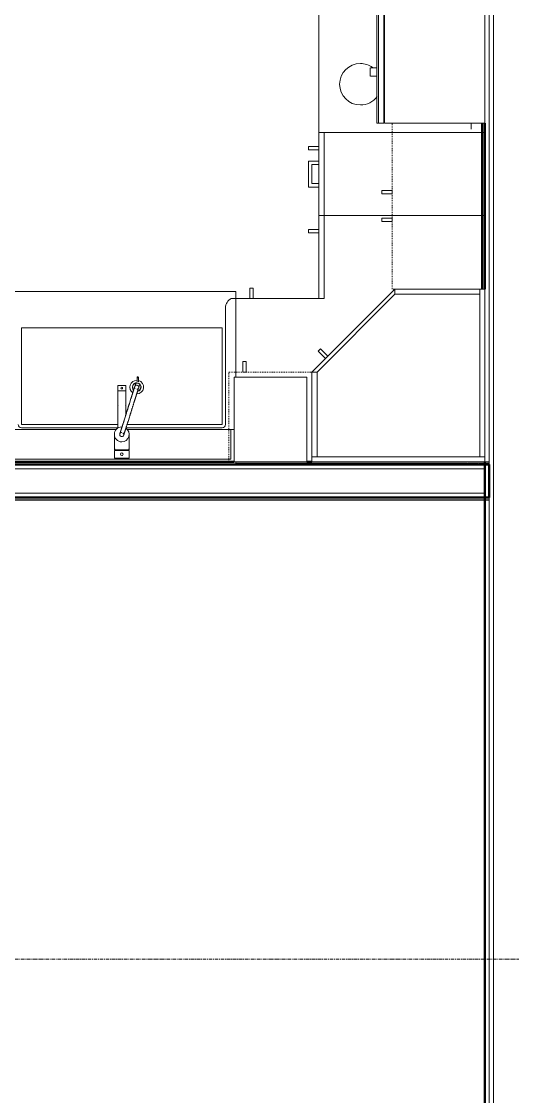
# Model space of a CAD drawing. Header units: inches. Extents: x -4235 to -464, y 9767 to 12344.
# Drawn here: x -3006.8 to -2935.8, y 11827.3 to 11982.8 of the extents above; entities that cross this region are included whole.
import ezdxf

# ---------------------------------------------------------------- set-up
doc = ezdxf.new("R2010")
doc.units = ezdxf.units.IN
doc.header["$MEASUREMENT"] = 0
doc.linetypes.add('Dash', pattern=[0.25, 0.125, -0.125])
doc.linetypes.add('Grid Line 1_2_', pattern=[0.875, 0.5, -0.125, 0.125, -0.125])
for name, color, linetype, lineweight in [('0-1', 7, 'Continuous', 5), ('0-2', 254, 'Continuous', 9), ('A-WALL-1', 250, 'Continuous', 50), ('A-WALL-2', 50, 'Continuous', 13), ('A-WALL-3', 10, 'Continuous', 9), ('A-WALL-4', 254, 'Continuous', 9), ('A-WALL-5', 7, 'Continuous', 9), ('A-WALL-6', 113, 'Continuous', 9), ('I-WALL-1', 250, 'Continuous', 50), ('I-WALL-2', 10, 'Continuous', 9), ('I-WALL-3', 254, 'Continuous', 9), ('P-SANR-FIXT-1', 7, 'Continuous', 9), ('P-SANR-FIXT-3', 254, 'Continuous', 9), ('Q-CASE', 31, 'Continuous', 9), ('Q-CASE-1', 10, 'Continuous', 9), ('Q-CASE-2', 254, 'Continuous', 9), ('Q-CASE-3', 7, 'Continuous', 9), ('Q-CASE-4', 7, 'Dash', 9), ('Q-SPCQ-1', 7, 'Continuous', 9), ('S-GRID-1', 1, 'Grid Line 1_2_', 9)]:
    doc.layers.add(name, color=color, linetype=linetype, lineweight=lineweight)

# ---------------------------------------------------------------- blocks, each defined once
blk = doc.blocks.new('Basic Wall _ INT - W4BØF - _5_8 GYP - 2X4 WOOD_BATT_ - 5_8 GYP_ - ___-3183727-BACKGROUND - 2ND FLOOR')
at = {"layer": 'A-WALL-3'}
for p, q in [((-3092, 11914), (-3092, 11913.98)), ((-3063.23, 11914), (-3067.98, 11914)), ((-2939.15, 11914), (-2939.77, 11914)), ((-2939.15, 11914), (-2939.15, 11913.96)), ((-2939.15, 11913.98), (-2939.15, 11914)), ((-2939.15, 11913.96), (-2939.15, 11913.94)), ((-3092, 11913.9), (-3092, 11913.94)), ((-3092, 11913.89), (-3092, 11913.9)), ((-3092, 11913.88), (-3092, 11913.89)), ((-3092, 11913.86), (-3092, 11913.88)), ((-3092, 11913.86), (-3092, 11913.8)), ((-3092, 11913.59), (-3092, 11913.86)), ((-3092, 11913.79), (-3092, 11913.65)), ((-3092, 11913.65), (-3092, 11913.59)), ((-3091.77, 11913.65), (-3091.7, 11913.65)), ((-3091.67, 11913.65), (-3091.59, 11913.65)), ((-3068.39, 11913.65), (-3068.27, 11913.65)), ((-3068.27, 11913.65), (-3068.18, 11913.65)), ((-3068.18, 11913.65), (-3068.12, 11913.65)), ((-3067.95, 11913.65), (-3063.85, 11913.65)), ((-3063.83, 11913.65), (-3063.23, 11913.65)), ((-3063.08, 11913.65), (-3063.03, 11913.65)), ((-3063.02, 11913.65), (-3062.93, 11913.65)), ((-3062.93, 11913.65), (-3062.82, 11913.65)), ((-2939.77, 11913.65), (-2939.15, 11913.65)), ((-2939.15, 11913.94), (-2939.15, 11913.92)), ((-2939.15, 11913.92), (-2939.15, 11913.88)), ((-2939.15, 11913.88), (-2939.15, 11913.86)), ((-2939.15, 11913.86), (-2939.15, 11913.8)), ((-2939.15, 11913.8), (-2939.15, 11913.86)), ((-2939.15, 11913.8), (-2939.15, 11913.71)), ((-2939.15, 11913.65), (-2939.15, 11913.79)), ((-2939.15, 11913.71), (-2939.15, 11913.59)), ((-2939.15, 11913.59), (-2939.15, 11913.65))]:
    blk.add_line(p, q, dxfattribs=at)
at = {"layer": 'A-WALL-4'}
for p, q in [((-3092, 11913.96), (-3092, 11914)), ((-3067.98, 11914), (-3092, 11914)), ((-3092, 11913.94), (-3092, 11913.96)), ((-2939.77, 11914), (-3063.23, 11914)), ((-3091.77, 11913.59), (-3091.7, 11913.59)), ((-3091.67, 11913.59), (-3091.59, 11913.59)), ((-3091.59, 11913.65), (-3068.39, 11913.65)), ((-3068.39, 11913.59), (-3068.27, 11913.59)), ((-3068.27, 11913.59), (-3068.18, 11913.59)), ((-3068.18, 11913.59), (-3068.12, 11913.59)), ((-3067.97, 11913.88), (-3063.85, 11913.88)), ((-3067.95, 11913.59), (-3063.85, 11913.59)), ((-3063.84, 11913.88), (-3063.23, 11913.88)), ((-3063.82, 11913.59), (-3063.23, 11913.59)), ((-3063.08, 11913.59), (-3063.03, 11913.59)), ((-3063.02, 11913.59), (-3062.94, 11913.59)), ((-3062.93, 11913.59), (-3062.82, 11913.59)), ((-3062.82, 11913.65), (-2939.77, 11913.65)), ((-2939.77, 11913.88), (-2939.15, 11913.88)), ((-2939.77, 11913.59), (-2939.15, 11913.59))]:
    blk.add_line(p, q, dxfattribs=at)
at = {"layer": 'A-WALL-5'}
for p, q in [((-3092, 11913.88), (-3067.97, 11913.88)), ((-3091.59, 11913.59), (-3068.39, 11913.59)), ((-3063.23, 11913.88), (-2939.77, 11913.88)), ((-3062.81, 11913.59), (-2939.77, 11913.59))]:
    blk.add_line(p, q, dxfattribs=at)
blk = doc.blocks.new('Basic Wall _ INT - W4BØF - _5_8 GYP - 2X4 WOOD_BATT_ - 5_8 GYP_ - ___-3183726-BACKGROUND - 2ND FLOOR')
at = {"layer": 'A-WALL-3'}
for p, q in [((-3092, 11919.04), (-3092, 11919.16)), ((-3092, 11919.16), (-3092, 11919.1)), ((-3092, 11919.1), (-3092, 11918.96)), ((-3092, 11918.95), (-3092, 11919.04)), ((-3092, 11918.88), (-3092, 11918.95)), ((-3092, 11918.95), (-3092, 11918.89)), ((-3092, 11918.81), (-3092, 11918.88)), ((-3092, 11918.77), (-3092, 11918.75)), ((-3091.84, 11919.1), (-3091.8, 11919.1)), ((-3091.78, 11919.1), (-3091.7, 11919.1)), ((-3091.68, 11919.1), (-3091.59, 11919.1)), ((-3057.25, 11919.1), (-3053.97, 11919.1)), ((-3056.17, 11918.88), (-3057.25, 11918.88)), ((-3033.02, 11918.75), (-3057.25, 11918.75)), ((-3033.02, 11918.88), (-3056.06, 11918.88)), ((-3053.91, 11919.1), (-3033.02, 11919.1)), ((-3009.02, 11919.1), (-3008.77, 11919.1)), ((-3008.77, 11918.88), (-3009.02, 11918.88)), ((-3008.77, 11918.75), (-3009.02, 11918.75)), ((-2975.77, 11918.75), (-3008.77, 11918.75)), ((-2975.77, 11919.1), (-2942.29, 11919.1)), ((-2940.67, 11918.88), (-2975.77, 11918.88)), ((-2939.77, 11918.75), (-2975.77, 11918.75)), ((-2942.2, 11919.1), (-2939.77, 11919.1)), ((-2939.77, 11918.88), (-2940.58, 11918.88)), ((-2939.77, 11919.1), (-2939.15, 11919.1)), ((-2939.15, 11918.75), (-2939.77, 11918.75)), ((-2939.15, 11919.1), (-2939.15, 11919.16)), ((-2939.15, 11919.16), (-2939.15, 11918.88)), ((-2939.15, 11918.96), (-2939.15, 11919.1)), ((-2939.15, 11918.89), (-2939.15, 11918.95)), ((-2939.15, 11918.88), (-2939.15, 11918.85)), ((-2939.15, 11918.85), (-2939.15, 11918.83)), ((-2939.15, 11918.83), (-2939.15, 11918.81)), ((-2939.15, 11918.81), (-2939.15, 11918.79)), ((-2939.15, 11918.79), (-2939.15, 11918.75)), ((-2939.15, 11918.75), (-2939.15, 11918.77))]:
    blk.add_line(p, q, dxfattribs=at)
at = {"layer": 'A-WALL-4'}
for p, q in [((-3092, 11918.79), (-3092, 11918.81)), ((-3092, 11918.75), (-3092, 11918.79)), ((-3057.25, 11918.75), (-3092, 11918.75)), ((-3091.84, 11919.16), (-3091.8, 11919.16)), ((-3091.78, 11919.16), (-3091.7, 11919.16)), ((-3091.68, 11919.16), (-3091.59, 11919.16)), ((-3091.59, 11919.1), (-3057.25, 11919.1)), ((-3057.25, 11919.16), (-3053.34, 11919.16)), ((-3053.32, 11919.16), (-3033.02, 11919.16)), ((-3009.02, 11919.16), (-3008.77, 11919.16)), ((-2965.52, 11919.16), (-2964.77, 11919.16)), ((-2939.77, 11919.16), (-2939.15, 11919.16)), ((-2939.15, 11918.88), (-2939.77, 11918.88))]:
    blk.add_line(p, q, dxfattribs=at)
at = {"layer": 'A-WALL-5'}
for p, q in [((-3057.25, 11918.88), (-3092, 11918.88)), ((-3091.59, 11919.16), (-3057.25, 11919.16))]:
    blk.add_line(p, q, dxfattribs=at)
blk = doc.blocks.new('Range - 24_ x 30_-V15-BACKGROUND - 2ND FLOOR')
at = {"layer": 'Q-SPCQ-1'}
blk.add_line((29.12, 22), (30, 22), dxfattribs=at)
for centre, radius, start, end in [((6.5, 6), 3.5, 81.0228, 98.9772), ((6.5, 6), 3.5, 136.4272, 180), ((6.5, 6), 3.5, 360, 43.6191), ((23.5, 6), 3, 360, 53.8773), ((23.5, 6), 3, 143.9133, 180), ((6.5, 6), 3.5, 180, 0), ((23.5, 6), 3, 180, 360)]:
    blk.add_arc(centre, radius, start, end, dxfattribs=at)
blk = doc.blocks.new('30quot_MicrowaveVent_11166 - 70cm miele oven-2322118-BACKGROUND - 2ND FLOOR')
at = {"layer": 'Q-CASE-3'}
for p, q in [((-14.2, -14.49), (-14.2, 0)), ((15.68, 0), (-14.2, 0)), ((15.68, 0), (15.68, -14.49)), ((15.68, -14.49), (-14.2, -14.49)), ((-14.2, -14.61), (15.68, -14.61)), ((-14.2, -15.39), (-14.2, -14.61)), ((-14.2, -15.6), (-14.2, -15.39)), ((-14.2, -15.39), (15.68, -15.39)), ((15.68, -14.61), (15.68, -15.39)), ((15.68, -15.39), (15.68, -15.6)), ((-14.2, -15.6), (15.68, -15.6)), ((7.69, -16.55), (7.69, -15.63)), ((7.69, -16.6), (8.88, -16.6)), ((8.88, -15.63), (8.88, -16.55))]:
    blk.add_line(p, q, dxfattribs=at)
blk = doc.blocks.new('Single Door 1 Drawer 211 - 211 Base Cabinet Single Door1 Drawer 12_-2709705-BACKGROUND - 2ND FLOOR')
at = {"layer": 'Q-CASE-1'}
for p, q in [((-1.27, 24), (-1.76, 24)), ((-11.26, 0.37), (-11.26, 0)), ((0.74, 0), (0.74, 0.37)), ((-11.26, 0), (0.74, 0))]:
    blk.add_line(p, q, dxfattribs=at)
at = {"layer": 'Q-CASE-2'}
for p, q in [((-11.26, 24), (0.74, 24)), ((-11.26, 23.25), (-11.26, 24)), ((-6.64, 24), (-7.14, 24)), ((-3.89, 24), (-3.39, 24)), ((-1.27, 24), (-1.76, 24)), ((0.74, 24), (0.74, 23.25)), ((0.74, 23.25), (-11.26, 23.25)), ((-11.26, 23.25), (-11.26, 0.37)), ((0.74, 0.37), (0.74, 23.25))]:
    blk.add_line(p, q, dxfattribs=at)
at = {"layer": 'Q-CASE-3'}
for p, q in [((-3.39, 25.5), (-7.14, 25.5)), ((-7.14, 25.5), (-7.14, 24)), ((-6.64, 24), (-6.64, 25)), ((-6.64, 25), (-3.89, 25)), ((-3.89, 25), (-3.89, 24)), ((-3.39, 24), (-3.39, 25.5)), ((-1.27, 25.5), (-1.76, 25.5)), ((-1.76, 25.5), (-1.76, 24)), ((-1.27, 24), (-1.27, 25.5))]:
    blk.add_line(p, q, dxfattribs=at)
blk = doc.blocks.new('Base Cabinet Corner 197 - Base Cabinet Corner 197-V162-BACKGROUND - 2ND FLOOR')
at = {"layer": 'Q-CASE-1'}
for p, q in [((-22.89, 36), (-23.26, 36)), ((-23.26, 36), (-23.26, 0)), ((10.73, 24), (10.24, 24)), ((12.74, 0), (12.74, 0.37)), ((-23.26, 0), (-22.89, 0)), ((-22.89, 0), (2.11, 0)), ((2.11, 0), (12.74, 0))]:
    blk.add_line(p, q, dxfattribs=at)
at = {"layer": 'Q-CASE-2'}
for p, q in [((0.74, 36), (-10.64, 36)), ((0.74, 23.25), (0.74, 36)), ((0.74, 24), (0.74, 36)), ((0.73, 33.51), (0.73, 34)), ((12.74, 24), (0.74, 24)), ((0.74, 23.25), (0.74, 24)), ((10.73, 24), (10.24, 24)), ((12.74, 0.37), (12.74, 24)), ((12.74, 23.25), (0.74, 23.25))]:
    blk.add_line(p, q, dxfattribs=at)
at = {"layer": 'Q-CASE-3'}
for p, q in [((2.23, 34), (0.74, 34)), ((0.74, 33.51), (2.23, 33.51)), ((2.23, 33.51), (2.23, 34)), ((10.73, 25.5), (10.24, 25.5)), ((10.24, 25.5), (10.24, 24)), ((10.73, 24), (10.73, 25.5))]:
    blk.add_line(p, q, dxfattribs=at)
blk = doc.blocks.new('Vanity Cabinet-Double Door - 33_-V19-BACKGROUND - 2ND FLOOR')
at = {"layer": 'Q-CASE-1'}
for p, q in [((-15.76, 0.38), (-15.76, 0)), ((-15.76, 0.38), (-15.76, 0)), ((17.24, 0), (17.24, 0.38)), ((17.24, 0), (17.24, 0.38)), ((-15.76, 0), (17.24, 0)), ((-15.76, 0), (17.24, 0)), ((-15.76, 0), (17.24, 0))]:
    blk.add_line(p, q, dxfattribs=at)
at = {"layer": 'Q-CASE-2'}
for p, q in [((-15.76, 5.06), (-15.76, 0.38)), ((-15.76, 5.06), (-15.76, 0.38)), ((-15.01, 5.06), (-15.01, 0.75)), ((16.49, 0.75), (16.49, 5.06)), ((-15.01, 0.75), (16.49, 0.75))]:
    blk.add_line(p, q, dxfattribs=at)
blk = doc.blocks.new('308 - 308 x 24_-2727442-BACKGROUND - 2ND FLOOR')
at = {"layer": 'Q-CASE'}
for p, q in [((0, 25.19), (-12, 13.19)), ((0, 24.44), (0, 25.19)), ((-11.25, 13.19), (0, 24.44)), ((-12, 13.19), (-11.25, 13.19))]:
    blk.add_line(p, q, dxfattribs=at)
at = {"layer": 'Q-CASE-3'}
for p, q in [((0, 25.19), (0, 24.44)), ((12.25, 25.19), (0, 25.19)), ((12.25, 24.44), (12.25, 25.19)), ((13, 25.19), (12.25, 25.19)), ((12.25, 25.19), (12.25, 0.94)), ((13, 0.94), (13, 25.19)), ((0, 24.44), (-11.25, 13.19)), ((12.25, 24.44), (0, 24.44)), ((0, 24.44), (12.25, 24.44)), ((12.25, 0.94), (12.25, 24.44)), ((-10.76, 16.55), (-11.11, 16.2)), ((-11.11, 16.2), (-10.05, 15.14)), ((-9.7, 15.49), (-10.76, 16.55)), ((-12, 13.19), (-12, 0.94)), ((-11.25, 13.19), (-12, 13.19)), ((-11.25, 13.19), (-11.25, 0.94)), ((-11.25, 0.94), (-11.25, 13.19)), ((-12, 0.94), (-11.25, 0.94)), ((13, 0.94), (-12, 0.94)), ((-12, 0.94), (-12, 0.19)), ((-12, 0.19), (13, 0.19)), ((-11.25, 0.94), (12.25, 0.94)), ((12.25, 0.94), (13, 0.94)), ((13, 0.19), (13, 0.94))]:
    blk.add_line(p, q, dxfattribs=at)
blk = doc.blocks.new('300 Series Wall Hung Cabinet_301 - 12_ x 24_-2730234-BACKGROUND - 2ND FLOOR')
at = {"layer": 'Q-CASE-3'}
for p, q in [((-3.51, 14.69), (-4, 14.69)), ((-4, 14.69), (-4, 13.19)), ((-3.51, 13.19), (-3.51, 14.69)), ((-3.51, 13.19), (-4, 13.19)), ((5.25, 12.44), (-5.25, 12.44)), ((-5.25, 12.44), (-5.25, 0.19)), ((5.25, 0.19), (5.25, 12.44)), ((-5.25, 0.19), (5.25, 0.19))]:
    blk.add_line(p, q, dxfattribs=at)
at = {"layer": 'Q-CASE-4'}
for p, q in [((-6, 0.19), (-6, 13.19)), ((-6, 13.19), (6, 13.19)), ((6, 13.19), (6, 0.19)), ((6, 0.19), (-6, 0.19))]:
    blk.add_line(p, q, dxfattribs=at)
blk = doc.blocks.new('kitchen_faucet_14143 - kitchen_faucet_14143-V172-BACKGROUND - 2ND FLOOR')
at = {"layer": 'P-SANR-FIXT-1'}
for p, q in [((-7.58, 2.4), (-8.24, 2.4)), ((-8.24, 2.2), (-7.58, 2.2)), ((-6.99, 1.91), (-7.41, 2.04)), ((-7.23, 2.59), (-6.81, 2.46)), ((-6.3, 0.57), (-7.09, 0.57)), ((-7.09, -0.57), (-7.09, 0.57)), ((-2.83, 0.59), (-6.3, 0.59)), ((-6.3, 0.51), (-6.3, 0.59)), ((-6.3, 0.42), (-6.3, 0.5)), ((-6.3, 0.3), (-6.3, 0.4)), ((-6.3, 0.29), (-6.3, 0.15)), ((-6.3, 0.15), (-6.3, 0.29)), ((-6.3, 0.15), (-6.3, -0.15)), ((-6.3, -0.15), (-6.3, 0.15)), ((-3.97, 0.59), (-4.89, 0.59)), ((-0.9, 0.59), (-0.94, 0.59)), ((2.26, 1.08), (0, 1.08)), ((2.34, 1.02), (2.1, 1.02)), ((2.26, 1.08), (2.26, -1.08)), ((3.44, 1.08), (2.34, 1.08)), ((2.34, -1.08), (2.34, 1.08)), ((3.44, 1.08), (3.44, -1.08)), ((-7.09, -0.57), (-6.3, -0.57)), ((-6.3, -0.15), (-6.3, -0.29)), ((-6.3, -0.29), (-6.3, -0.15)), ((-6.3, -0.4), (-6.3, -0.3)), ((-6.3, -0.5), (-6.3, -0.42)), ((-6.3, -0.59), (-6.3, -0.57)), ((-6.3, -0.59), (-0.9, -0.59)), ((-4.89, -0.59), (-3.97, -0.59)), ((0, -1.08), (2.26, -1.08)), ((2.1, -1.02), (2.34, -1.02)), ((2.34, -1.08), (3.44, -1.08))]:
    blk.add_line(p, q, dxfattribs=at)
at = {"layer": 'P-SANR-FIXT-1', "flags": 128}
for points in [[(-6.52, 2.15), (-6.53, 2.23), (-6.56, 2.3), (-6.61, 2.36), (-6.67, 2.41), (-6.74, 2.44), (-6.82, 2.45), (-6.9, 2.44), (-6.97, 2.41), (-7.03, 2.36), (-7.08, 2.3), (-7.1, 2.23), (-7.11, 2.15)], [(-7.11, 2.15), (-7.1, 2.08), (-7.08, 2), (-7.03, 1.94), (-6.97, 1.9), (-6.9, 1.87), (-6.82, 1.86), (-6.74, 1.87), (-6.67, 1.9), (-6.61, 1.94)], [(-6.91, 1.87), (-6.91, 1.87), (-6.91, 1.87), (-6.9, 1.87), (-6.9, 1.87), (-6.9, 1.87), (-6.89, 1.87), (-6.89, 1.86), (-6.88, 1.86), (-6.88, 1.86), (-6.87, 1.86), (-6.86, 1.86), (-6.71, 1.81), (-6.69, 1.8), (-6.68, 1.8), (-6.51, 1.75), (-6.49, 1.74), (-6.46, 1.73), (-6.43, 1.72), (-6.41, 1.71), (-6.38, 1.7), (-6.35, 1.69), (-6.32, 1.68), (-6.29, 1.67), (-6.26, 1.66), (-6.22, 1.65), (-6.19, 1.64), (-6.16, 1.63), (-6.12, 1.62), (-6.09, 1.61), (-6.05, 1.6), (-6.01, 1.59), (-5.98, 1.58), (-5.94, 1.56), (-5.9, 1.55), (-5.86, 1.54), (-5.82, 1.53), (-5.78, 1.51), (-5.74, 1.5), (-5.69, 1.49), (-5.65, 1.47), (-5.61, 1.46), (-5.56, 1.45), (-5.52, 1.43), (-5.47, 1.42), (-5.42, 1.4), (-5.38, 1.39), (-5.33, 1.37), (-5.28, 1.36), (-5.23, 1.34), (-5.18, 1.33), (-4.48, 1.1), (-4.42, 1.09), (-4.36, 1.07), (-4.31, 1.05), (-4.25, 1.03), (-4.19, 1.01), (-4.13, 0.99), (-4.07, 0.98), (-4.02, 0.96), (-3.96, 0.94), (-3.9, 0.92), (-3.84, 0.9), (-3.78, 0.88), (-3.72, 0.86), (-3.66, 0.85), (-3.6, 0.83), (-3.54, 0.81), (-3.48, 0.79), (-3.42, 0.77), (-3.36, 0.75), (-3.3, 0.73), (-3.24, 0.71), (-3.18, 0.69), (-3.12, 0.68), (-3.06, 0.66), (-3, 0.64), (-2.94, 0.62), (-2.88, 0.6), (-2.83, 0.58), (-2.77, 0.56), (-2.71, 0.55), (-2.65, 0.53), (-2.03, 0.33), (-1.98, 0.32), (-1.93, 0.3), (-1.88, 0.28), (-1.83, 0.27), (-1.78, 0.25), (-1.54, 0.18), (-1.49, 0.16), (-1.45, 0.15), (-1.4, 0.13), (-1.36, 0.12), (-1.31, 0.1), (-1.27, 0.09), (-1.23, 0.08), (-1.18, 0.06), (-1.14, 0.05), (-1.1, 0.04), (-1.06, 0.03), (-1.03, 0.01), (-0.99, 0), (-0.95, -0.01), (-0.91, -0.02), (-0.88, -0.03), (-0.84, -0.04), (-0.81, -0.05), (-0.77, -0.07), (-0.74, -0.08), (-0.71, -0.09), (-0.68, -0.1), (-0.65, -0.11), (-0.62, -0.11), (-0.59, -0.12), (-0.56, -0.13), (-0.53, -0.14), (-0.51, -0.15), (-0.48, -0.16), (-0.45, -0.17), (-0.43, -0.17), (-0.41, -0.18), (-0.38, -0.19), (-0.36, -0.2), (-0.34, -0.2), (-0.32, -0.21), (-0.3, -0.21), (-0.28, -0.22), (-0.26, -0.23), (-0.25, -0.23), (-0.23, -0.24), (-0.21, -0.24), (-0.2, -0.25), (-0.18, -0.25), (-0.17, -0.26), (-0.16, -0.26), (-0.15, -0.26), (-0.14, -0.27), (-0.13, -0.27), (-0.12, -0.27), (-0.11, -0.28), (-0.1, -0.28), (-0.09, -0.28), (-0.09, -0.28), (-0.08, -0.28), (-0.08, -0.29), (-0.07, -0.29), (-0.07, -0.29), (-0.07, -0.29), (-0.07, -0.29), (-0.06, -0.29)], [(-6.73, 2.43), (-6.73, 2.43), (-6.73, 2.43), (-6.73, 2.43), (-6.72, 2.43), (-6.72, 2.43), (-6.72, 2.43), (-6.71, 2.43), (-6.71, 2.43), (-6.7, 2.42), (-6.69, 2.42), (-6.68, 2.42), (-6.53, 2.37), (-6.52, 2.37), (-6.5, 2.36), (-6.48, 2.35), (-6.46, 2.35), (-6.44, 2.34), (-6.42, 2.33), (-6.39, 2.33), (-6.37, 2.32), (-6.34, 2.31), (-6.32, 2.3), (-6.29, 2.3), (-6.27, 2.29), (-6.24, 2.28), (-6.21, 2.27), (-6.18, 2.26), (-6.15, 2.25), (-6.12, 2.24), (-6.09, 2.23), (-6.06, 2.22), (-6.03, 2.21), (-5.99, 2.2), (-5.96, 2.19), (-5.92, 2.18), (-5.89, 2.17), (-5.85, 2.16), (-5.81, 2.14), (-5.78, 2.13), (-5.74, 2.12), (-5.7, 2.11), (-5.66, 2.1), (-5.62, 2.08), (-5.58, 2.07), (-5.53, 2.06), (-5.49, 2.04), (-5.45, 2.03), (-5.4, 2.01), (-5.36, 2), (-5.31, 1.99), (-5.27, 1.97), (-5.22, 1.96), (-5.17, 1.94), (-5.12, 1.93), (-5.07, 1.91), (-5.02, 1.9), (-4.97, 1.88), (-4.92, 1.86), (-4.87, 1.85), (-4.82, 1.83), (-4.77, 1.81), (-4.71, 1.8), (-4.66, 1.78), (-4.61, 1.76), (-4.55, 1.75), (-4.5, 1.73), (-4.44, 1.71), (-4.39, 1.69), (-4.33, 1.68), (-4.27, 1.66), (-4.22, 1.64), (-4.16, 1.62), (-4.1, 1.6), (-4.04, 1.59), (-3.99, 1.57), (-3.93, 1.55), (-3.87, 1.53), (-3.81, 1.51), (-3.75, 1.49), (-3.69, 1.47), (-3.63, 1.46), (-3.57, 1.44), (-3.51, 1.42), (-3.45, 1.4), (-3.39, 1.38), (-3.33, 1.36), (-3.27, 1.34), (-3.21, 1.32), (-3.15, 1.31), (-3.09, 1.29), (-3.03, 1.27), (-2.97, 1.25), (-2.92, 1.23), (-2.86, 1.21), (-2.8, 1.19), (-2.74, 1.17), (-2.68, 1.16), (-2.62, 1.14), (-2.56, 1.12), (-2.51, 1.1), (-1.88, 0.9), (-1.83, 0.89), (-1.78, 0.87), (-1.73, 0.85), (-1.67, 0.84), (-1.62, 0.82), (-1.4, 0.75), (-1.35, 0.74), (-1.3, 0.72), (-1.26, 0.71), (-1.21, 0.69), (-1.17, 0.68), (-1.12, 0.66), (-1.08, 0.65), (-1.04, 0.64), (-1, 0.62), (-0.96, 0.61), (-0.92, 0.6), (-0.88, 0.59), (-0.84, 0.57), (-0.8, 0.56), (-0.76, 0.55), (-0.73, 0.54), (-0.69, 0.53), (-0.66, 0.52), (-0.62, 0.51), (-0.59, 0.5), (-0.56, 0.49), (-0.52, 0.47), (-0.49, 0.47), (-0.46, 0.46), (-0.43, 0.45), (-0.4, 0.44), (-0.38, 0.43), (-0.35, 0.42), (-0.32, 0.41), (-0.3, 0.4), (-0.27, 0.4), (-0.25, 0.39), (-0.22, 0.38), (-0.2, 0.37), (-0.18, 0.37), (-0.16, 0.36), (-0.14, 0.35), (-0.12, 0.35), (-0.1, 0.34), (-0.08, 0.34), (-0.06, 0.33), (-0.05, 0.32), (-0.03, 0.32), (-0.02, 0.32), (0, 0.31), (0.01, 0.31), (0.02, 0.3), (0.03, 0.3), (0.04, 0.3), (0.05, 0.29), (0.06, 0.29), (0.07, 0.29), (0.08, 0.28), (0.09, 0.28), (0.09, 0.28), (0.1, 0.28), (0.1, 0.28), (0.11, 0.28), (0.11, 0.28), (0.11, 0.27), (0.11, 0.27), (0.11, 0.27)], [(0.27, -0.18), (0.3, -0.11), (0.32, -0.03), (0.31, 0.04), (0.29, 0.12), (0.25, 0.18), (0.19, 0.23), (0.13, 0.27), (0.05, 0.29), (-0.03, 0.28), (-0.1, 0.26), (-0.17, 0.22), (-0.22, 0.16)], [(-0.27, -0.01), (-0.27, -0.06), (-0.24, -0.13), (-0.2, -0.2), (-0.15, -0.25), (-0.08, -0.28), (0, -0.3), (0.08, -0.3), (0.15, -0.28), (0.21, -0.23), (0.27, -0.18)]]:
    blk.add_lwpolyline(points, dxfattribs=at)
at = {"layer": 'P-SANR-FIXT-1'}
for centre, radius, start, end in [((-6.83, 2.16), 0.984, 0, 165), ((-6.83, 2.16), 0.984, 176.3754, 180), ((-6.83, 2.16), 0.984, 180, 325.3711), ((-6.83, 2.16), 0.63, 10.3084, 180), ((-6.83, 2.16), 0.63, 180, 315), ((-6.83, 2.16), 0.591, 132.8835, 180), ((-6.83, 2.16), 0.591, 180, 191.3603), ((-6.83, 2.16), 0.591, 191.3603, 312.7731), ((-6.83, 2.16), 0.591, 14.7648, 132.8835), ((-6.69, 0), 0.118, 0, 180), ((0, 0), 1.08, 179.0869, 180), ((0, 0), 1.08, 0, 147.4712), ((2.88, 0), 0.197, 360, 180), ((-6.69, 0), 0.118, 180, 360), ((0, 0), 1.08, 180, 360), ((2.88, 0), 0.197, 180, 360)]:
    blk.add_arc(centre, radius, start, end, dxfattribs=at)
for centre, major_axis, ratio, start_param, end_param in [((-8.24, 2.3), (0, 0.0984), 0.984808, 4.712389, 7.853982), ((-8.24, 2.3), (0, 0.0984), 0.984808, 1.570796, 4.712389), ((-3.97, 0), (0, 0.591), 0.906308, 6.021386, 6.806784), ((-3.97, 0), (0, 0.591), 0.906308, 2.617994, 3.403392)]:
    blk.add_ellipse(centre, major_axis=major_axis, ratio=ratio, start_param=start_param, end_param=end_param, dxfattribs=at)
blk = doc.blocks.new('Stainless Steel Farmhous Kitchen Sink - Stainless Steel Farmhous Kitchen Sink-V80-BACKGROUND - 2ND FLOOR')
at = {"layer": 'P-SANR-FIXT-1'}
for p, q in [((-33, 22.2), (-33, 21.19)), ((0, 22.2), (-33, 22.2)), ((0, 21.19), (0, 22.2)), ((-31, 3), (-31, 16.96)), ((-31, 16.96), (-2, 16.96)), ((-2, 16.96), (-2, 3)), ((-17.09, 3), (-31, 3)), ((-2, 3), (-15.75, 3))]:
    blk.add_line(p, q, dxfattribs=at)
at = {"layer": 'P-SANR-FIXT-3'}
for p, q in [((-33, 21.19), (-33, 2.32)), ((0, 9.81), (0, 21.19)), ((-33, 2.25), (-17.32, 2.25)), ((-15.68, 2.25), (-0.25, 2.25))]:
    blk.add_line(p, q, dxfattribs=at)
blk = doc.blocks.new('300 Series Wall Hung Cabinet_302 - 24_ X 24_-2590484-BACKGROUND - 2ND FLOOR')
at = {"layer": 'Q-CASE-3'}
for p, q in [((-1.76, 14.69), (-2.25, 14.69)), ((-2.25, 14.69), (-2.25, 13.19)), ((-1.76, 13.19), (-1.76, 14.69)), ((2.24, 14.69), (1.75, 14.69)), ((1.75, 14.69), (1.75, 13.19)), ((2.24, 13.19), (2.24, 14.69)), ((-1.76, 13.19), (-2.25, 13.19)), ((2.24, 13.19), (1.75, 13.19))]:
    blk.add_line(p, q, dxfattribs=at)
at = {"layer": 'Q-CASE-4'}
for p, q in [((-12, 0.19), (-12, 13.19)), ((-12, 13.19), (12, 13.19)), ((12, 13.19), (12, 0.19)), ((12, 0.19), (-12, 0.19))]:
    blk.add_line(p, q, dxfattribs=at)
blk = doc.blocks.new('CTR - 1st Phase - Unit Layouts_rvt-1-BACKGROUND - 2ND FLOOR')
at = {"layer": 'A-WALL-1'}
for p, q in [((-2940.15, 11968.13), (-2940.15, 11944.13)), ((-2939.77, 11944.13), (-2939.77, 11968.13)), ((-2939.15, 11918.75), (-3092, 11918.75)), ((-2976.02, 11919.13), (-3057.25, 11919.13)), ((-3057.25, 11918.75), (-2939.77, 11918.75)), ((-2964.77, 11919.13), (-2965.52, 11919.13)), ((-2939.77, 11918.75), (-2939.77, 11919.13)), ((-2939.15, 11918.13), (-2939.15, 11918.75)), ((-2939.15, 11914.63), (-2939.15, 11918.13)), ((-3063.23, 11914), (-2939.15, 11914)), ((-2939.15, 11914), (-2939.15, 11914.63))]:
    blk.add_line(p, q, dxfattribs=at)
at = {"layer": 'A-WALL-2'}
for p, q in [((-3092, 11918.13), (-2939.77, 11918.13)), ((-2939.77, 11914.63), (-2939.77, 11918.13)), ((-3063.85, 11914.63), (-2939.77, 11914.63))]:
    blk.add_line(p, q, dxfattribs=at)
at = {"layer": 'A-WALL-3'}
for p, q in [((-2939.77, 11944.13), (-2939.77, 11968.13)), ((-2939.77, 11919.13), (-2939.77, 11944.13)), ((-3057.25, 11918.75), (-2939.77, 11918.75)), ((-2939.77, 11918.75), (-2975.77, 11918.75)), ((-2940.15, 11919.13), (-2964.77, 11919.13)), ((-2939.77, 11919.13), (-2939.77, 11918.75)), ((-2939.15, 11918.75), (-2939.77, 11918.75)), ((-2939.15, 11918.75), (-2939.15, 11914)), ((-3062.81, 11914), (-2939.77, 11914)), ((-2939.77, 11914), (-2939.15, 11914))]:
    blk.add_line(p, q, dxfattribs=at)
at = {"layer": 'A-WALL-4'}
for p, q in [((-2940.15, 11968.13), (-2940.15, 11944.13)), ((-2976.02, 11919.13), (-3057.25, 11919.13)), ((-2964.77, 11919.13), (-2965.52, 11919.13))]:
    blk.add_line(p, q, dxfattribs=at)
at = {"layer": 'A-WALL-6'}
for p, q in [((-2963.77, 12073.01), (-2963.77, 11942.75)), ((-2963.77, 11942.75), (-2963.77, 12073.01)), ((-2939.77, 11944.13), (-2939.77, 11968.13)), ((-2939.77, 11968.13), (-2939.77, 11944.13)), ((-2939.77, 11919.13), (-2939.77, 11944.13)), ((-2939.77, 11944.13), (-2939.77, 11919.13)), ((-2963.77, 11942.75), (-2976.45, 11942.75)), ((-2976.45, 11942.75), (-2963.77, 11942.75)), ((-2977.27, 11941.41), (-2977.27, 11924.56)), ((-2977.27, 11924.56), (-2977.27, 11941.41)), ((-2992.86, 11924.06), (-3006.77, 11924.06)), ((-3006.77, 11924.06), (-2992.86, 11924.06)), ((-2977.77, 11924.06), (-2991.68, 11924.06)), ((-2991.68, 11924.06), (-2977.77, 11924.06)), ((-3057.25, 11918.75), (-2939.77, 11918.75)), ((-2939.77, 11918.75), (-3057.25, 11918.75)), ((-2939.77, 11918.75), (-2939.77, 11919.13)), ((-2939.77, 11919.13), (-2939.77, 11918.75))]:
    blk.add_line(p, q, dxfattribs=at)
for centre, radius, start, end in [((-2975.77, 11941.41), 1.5, 116.6515, 180), ((-2975.77, 11941.41), 1.5, 116.6515, 180), ((-3006.77, 11924.56), 0.5, 180, 270), ((-2977.77, 11924.56), 0.5, 270, 360), ((-2977.77, 11924.56), 0.5, 270, 0)]:
    blk.add_arc(centre, radius, start, end, dxfattribs=at)
at = {"layer": '0-2'}
for name, p, rotation in [('30quot_MicrowaveVent_11166 - 70cm miele oven-2322118-BACKGROUND - 2ND FLOOR', (-2939.77, 11983.8), 270.0000000000297), ('Range - 24_ x 30_-V15-BACKGROUND - 2ND FLOOR', (-2963.77, 11997.25), 270.0000000000002), ('300 Series Wall Hung Cabinet_302 - 24_ X 24_-2590484-BACKGROUND - 2ND FLOOR', (-2939.96, 11956.13), 90.00000000002815), ('Single Door 1 Drawer 211 - 211 Base Cabinet Single Door1 Drawer 12_-2709705-BACKGROUND - 2ND FLOOR', (-2939.77, 11966.01), 90.0000000000739), ('Base Cabinet Corner 197 - Base Cabinet Corner 197-V162-BACKGROUND - 2ND FLOOR', (-2939.77, 11942.01), 90.00000000007451), ('kitchen_faucet_14143 - kitchen_faucet_14143-V172-BACKGROUND - 2ND FLOOR', (-2992.27, 11923.11), 270.0000000000719)]:
    blk.add_blockref(name, p, dxfattribs=dict(at, rotation=rotation))
for name, p in [('Stainless Steel Farmhous Kitchen Sink - Stainless Steel Farmhous Kitchen Sink-V80-BACKGROUND - 2ND FLOOR', (-2975.77, 11921.56)), ('308 - 308 x 24_-2727442-BACKGROUND - 2ND FLOOR', (-2952.77, 11918.94)), ('300 Series Wall Hung Cabinet_301 - 12_ x 24_-2730234-BACKGROUND - 2ND FLOOR', (-2970.77, 11918.94)), ('Vanity Cabinet-Double Door - 33_-V19-BACKGROUND - 2ND FLOOR', (-2993.01, 11918.75)), ('Basic Wall _ INT - W4BØF - _5_8 GYP - 2X4 WOOD_BATT_ - 5_8 GYP_ - ___-3183726-BACKGROUND - 2ND FLOOR', (0, 0)), ('Basic Wall _ INT - W4BØF - _5_8 GYP - 2X4 WOOD_BATT_ - 5_8 GYP_ - ___-3183727-BACKGROUND - 2ND FLOOR', (0, 0))]:
    blk.add_blockref(name, p, dxfattribs=at)
blk = doc.blocks.new('CTR - 1st Phase - Common Walls_rvt-1-BACKGROUND - 2ND FLOOR')
at = {"layer": 'A-WALL-2'}
for p, q in [((-2939.15, 11725.36), (-2939.15, 12110.34)), ((-2938.52, 11725.36), (-2938.52, 12110.34))]:
    blk.add_line(p, q, dxfattribs=at)
at = {"layer": 'I-WALL-1'}
for p, q in [((-2939.77, 11968.13), (-2939.77, 11944.13)), ((-2939.77, 11919.13), (-2939.77, 11725.36))]:
    blk.add_line(p, q, dxfattribs=at)
at = {"layer": 'I-WALL-2'}
for p, q in [((-2939.77, 11968.13), (-2939.77, 11944.13)), ((-2939.77, 11944.13), (-2939.77, 11919.16)), ((-2939.77, 11919.13), (-2939.77, 11919.04)), ((-2939.77, 11919.04), (-2939.77, 11918.95)), ((-2939.77, 11918.95), (-2939.77, 11918.9)), ((-2939.77, 11918.75), (-2939.77, 11918.13)), ((-2939.77, 11918.13), (-2939.77, 11914.63)), ((-2939.77, 11914.63), (-2939.77, 11914)), ((-2939.77, 11913.86), (-2939.77, 11913.8)), ((-2939.77, 11913.8), (-2939.77, 11913.71)), ((-2939.77, 11913.71), (-2939.77, 11913.59))]:
    blk.add_line(p, q, dxfattribs=at)
at = {"layer": 'I-WALL-3'}
blk.add_line((-2939.77, 11913.59), (-2939.77, 11794.91), dxfattribs=at)

msp = doc.modelspace()

# ---------------------------------------------------------------- linework, layer by layer
at = {"layer": 'S-GRID-1'}
msp.add_line((-464.45, 11847.19), (-4185.7, 11847.19), dxfattribs=at)

# ---------------------------------------------------------------- block references
at = {"layer": '0-1'}
for name in ['CTR - 1st Phase - Unit Layouts_rvt-1-BACKGROUND - 2ND FLOOR', 'CTR - 1st Phase - Common Walls_rvt-1-BACKGROUND - 2ND FLOOR']:
    msp.add_blockref(name, (0, 0), dxfattribs=at)

doc.saveas('drawing.dxf')
